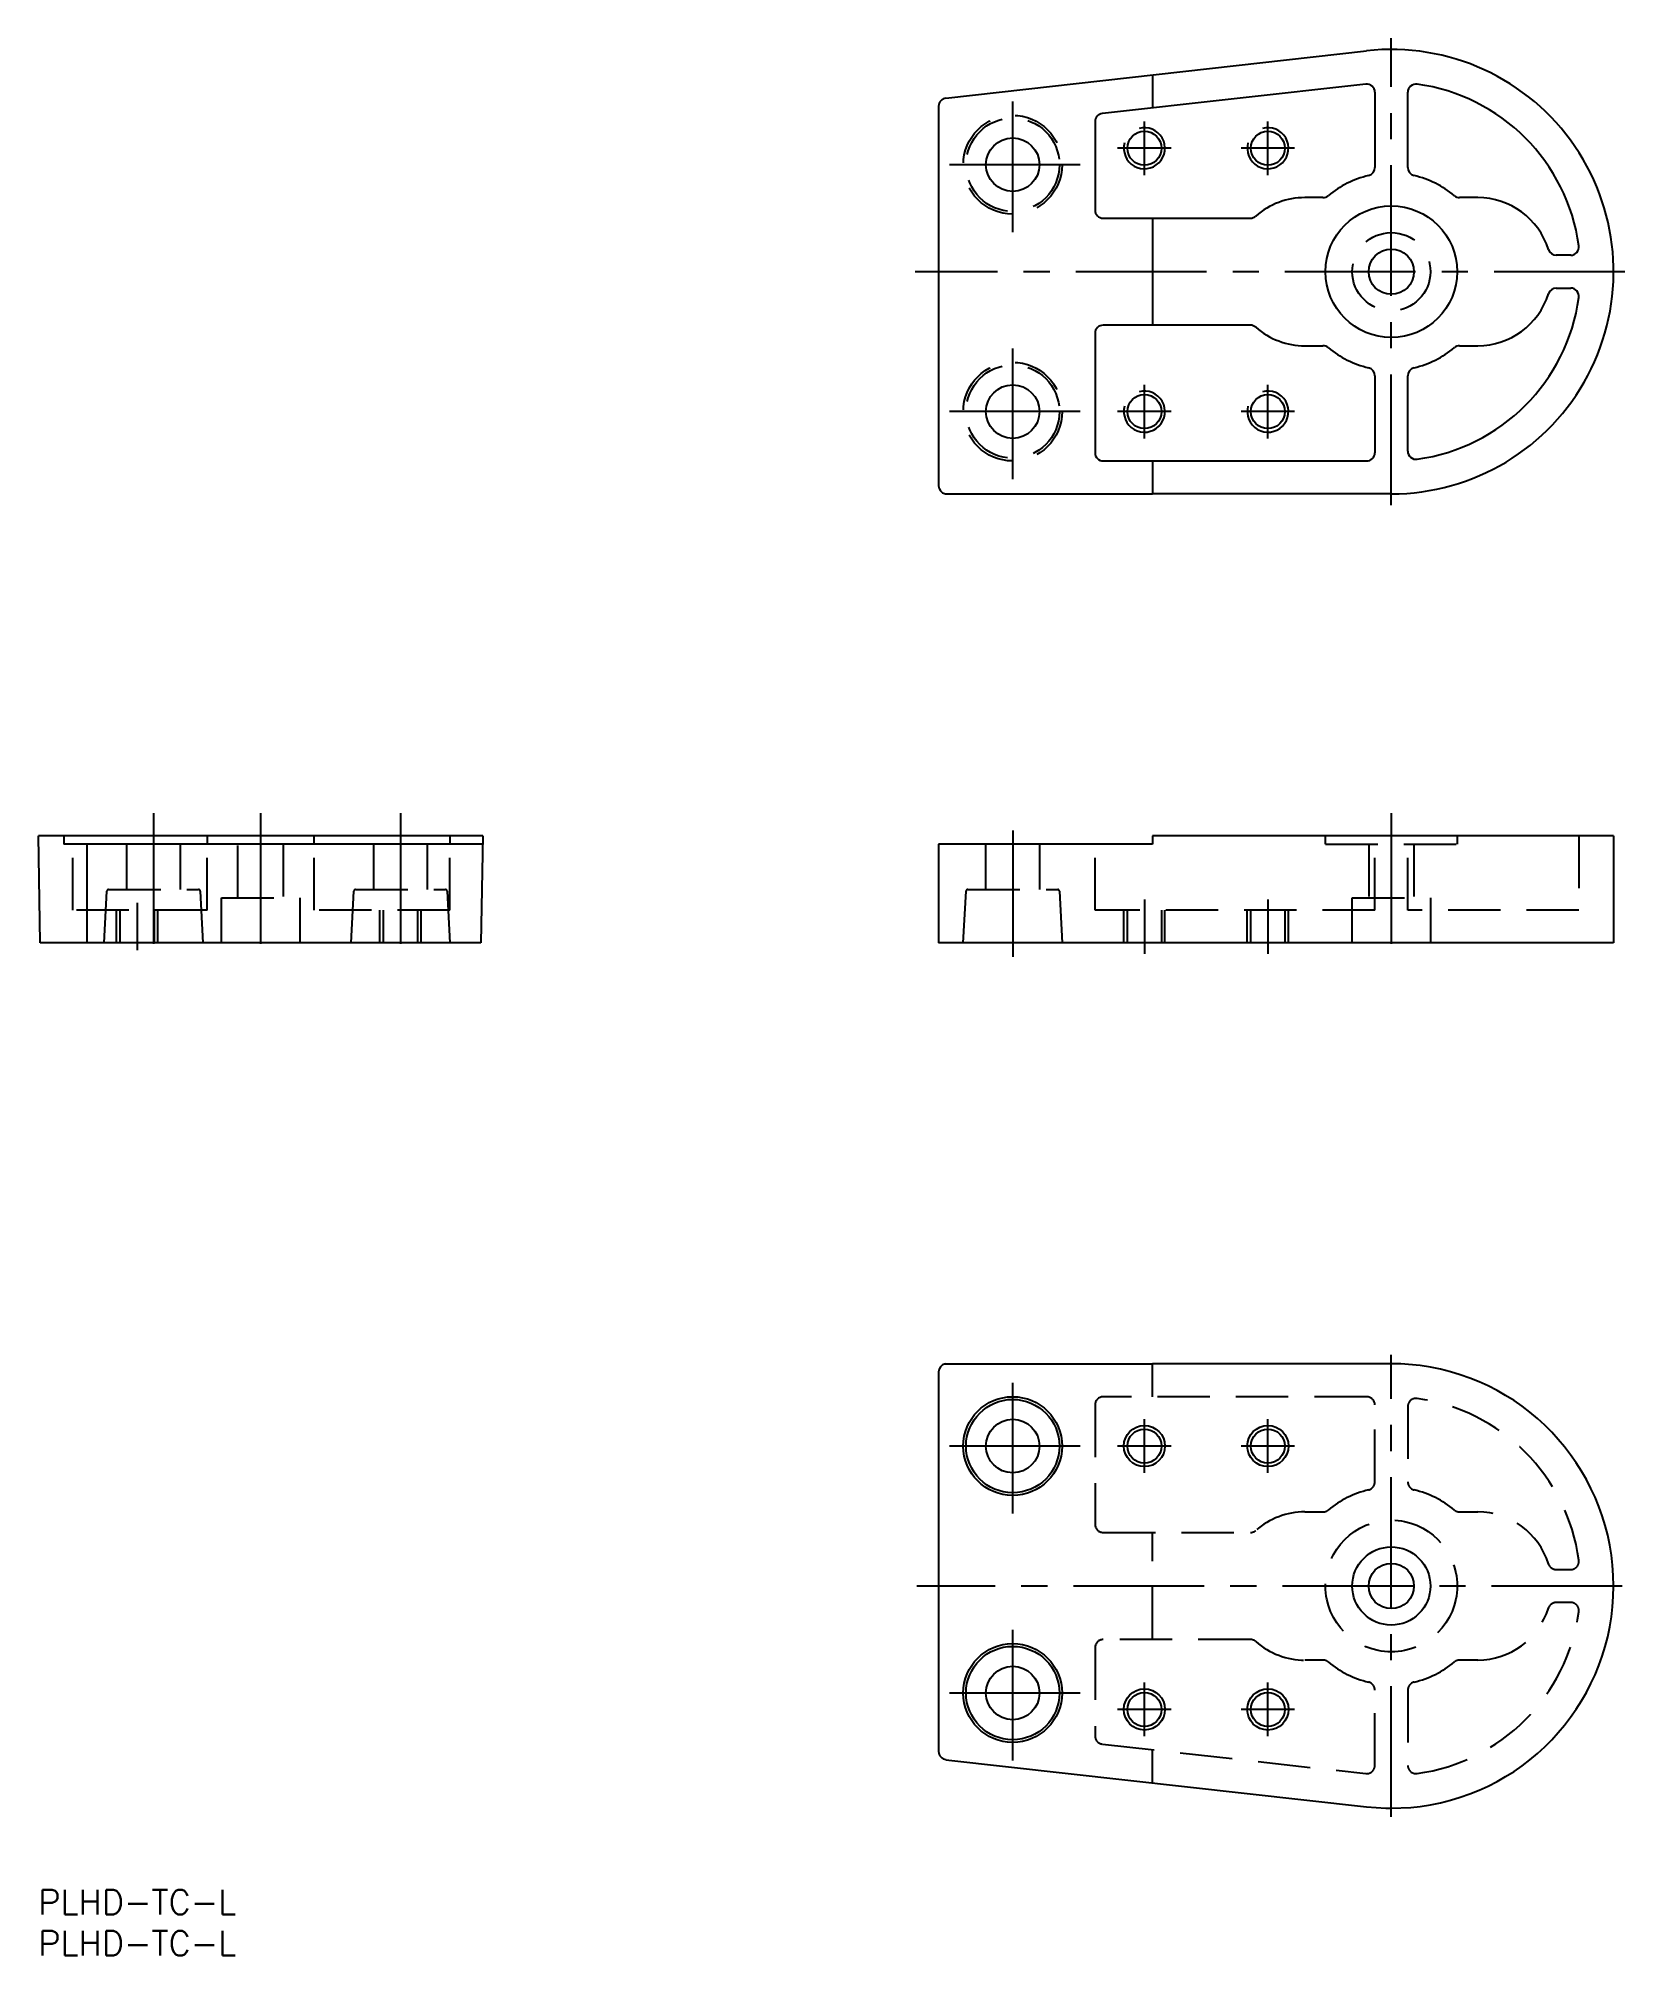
# Model space of a CAD drawing. Extents: x 0 to 193, y -8 to 225.
import ezdxf

# ---------------------------------------------------------------- set-up
doc = ezdxf.new("R2010")
doc.units = 0
doc.header["$LTSCALE"] = 0.5
doc.linetypes.add('CENTER', pattern=[50.8, 31.75, -6.35, 6.35, -6.35])
doc.linetypes.add('DASHED', pattern=[19.05, 12.7, -6.35])
for name, color, linetype in [('MSM_CENTER', 1, 'CENTER'), ('MSM_CONTINUOUS', 7, 'CONTINUOUS'), ('MSM_DASHED', 4, 'DASHED'), ('MSM_NARROW', 5, 'CONTINUOUS'), ('MSM_PART_NUMBER', 7, 'CONTINUOUS')]:
    doc.layers.add(name, color=color, linetype=linetype)
doc.styles.get("Standard").update_dxf_attribs({"font": 'txt.shx', "height": 3, "bigfont": 'bigfont.shx'})

msp = doc.modelspace()

# ---------------------------------------------------------------- linework, layer by layer
at = {"layer": 'MSM_CENTER'}
for p, q in [((164.38, 168.24), (164.38, 224.94)), ((118.38, 201.4), (118.38, 217.78)), ((134.38, 208.33), (134.38, 214.84)), ((149.38, 208.33), (149.38, 214.84)), ((137.63, 211.59), (131.12, 211.59)), ((152.63, 211.59), (146.12, 211.59)), ((126.57, 209.59), (110.19, 209.59)), ((192.73, 196.59), (106.53, 196.59)), ((118.38, 171.4), (118.38, 187.78)), ((134.38, 176.33), (134.38, 182.84)), ((149.38, 176.33), (149.38, 182.84)), ((126.57, 179.59), (110.19, 179.59)), ((137.63, 179.59), (131.12, 179.59)), ((152.63, 179.59), (146.12, 179.59)), ((14, 130.82), (14, 112.23)), ((27, 130.82), (27, 112.23)), ((44, 130.82), (44, 112.23)), ((164.38, 130.82), (164.38, 112.23)), ((118.38, 128.68), (118.38, 113.34)), ((12, 119.89), (12, 114.17)), ((134.38, 120.33), (134.38, 113.73)), ((149.38, 120.33), (149.38, 113.73)), ((164.38, 8.85), (164.38, 64.98)), ((118.38, 45.72), (118.38, 62.1)), ((134.38, 50.66), (134.38, 57.17)), ((149.38, 50.66), (149.38, 57.17)), ((126.57, 53.91), (110.19, 53.91)), ((137.63, 53.91), (131.12, 53.91)), ((152.63, 53.91), (146.12, 53.91)), ((192.44, 36.91), (106.72, 36.91)), ((118.38, 15.72), (118.38, 32.1)), ((126.57, 23.91), (110.19, 23.91)), ((134.38, 18.66), (134.38, 25.17)), ((149.38, 18.66), (149.38, 25.17)), ((137.63, 21.91), (131.12, 21.91)), ((152.63, 21.91), (146.12, 21.91))]:
    msp.add_line(p, q, dxfattribs=at)
at = {"layer": 'MSM_CONTINUOUS'}
for p, q in [((110.27, 217.69), (161.37, 223.42)), ((161.27, 219.38), (129.27, 215.79)), ((135.38, 220.5), (135.38, 216.48)), ((109.38, 216.69), (109.38, 170.59)), ((162.38, 218.39), (162.38, 209.24)), ((166.38, 209.24), (166.38, 218.38)), ((128.38, 214.8), (128.38, 204.09)), ((156.07, 205.59), (153.88, 205.59)), ((174.88, 205.59), (172.68, 205.59)), ((129.38, 203.09), (147.26, 203.09)), ((135.38, 203.09), (135.38, 190.09)), ((186.17, 198.59), (184.42, 198.59)), ((184.42, 194.59), (186.17, 194.59)), ((128.38, 189.09), (128.38, 174.59)), ((147.26, 190.09), (129.38, 190.09)), ((153.88, 187.59), (156.07, 187.59)), ((172.68, 187.59), (174.88, 187.59)), ((162.38, 183.94), (162.38, 174.59)), ((166.38, 174.79), (166.38, 183.94)), ((129.38, 173.59), (161.38, 173.59)), ((135.38, 173.59), (135.38, 169.59)), ((110.19, 169.61), (135.38, 169.61)), ((164.38, 169.59), (135.38, 169.59)), ((54, 128.03), (0, 128.03)), ((0.23, 115.03), (0, 128.03)), ((3.08, 128.03), (3.08, 127.03)), ((53.98, 127.03), (3.08, 127.03)), ((5.9, 127.03), (5.9, 115.03)), ((20.5, 128.03), (20.5, 127.03)), ((33.5, 127.03), (33.5, 128.03)), ((50, 128.03), (50, 127.03)), ((54, 128.03), (53.77, 115.03)), ((135.38, 127.03), (109.38, 127.03)), ((109.38, 127.03), (109.38, 115.03)), ((135.38, 128.03), (135.38, 127.03)), ((191.38, 128.03), (135.38, 128.03)), ((191.38, 128.03), (191.38, 115.03)), ((53.77, 115.03), (0.23, 115.03)), ((191.38, 115.03), (109.38, 115.03)), ((109.38, 62.91), (109.38, 16.81)), ((110.19, 63.89), (135.38, 63.89)), ((135.38, 63.91), (135.38, 63.89)), ((164.38, 63.91), (135.38, 63.91)), ((165.52, 63.89), (164.38, 63.91)), ((167.87, 63.68), (165.52, 63.89)), ((110.27, 15.81), (161.37, 10.08)), ((161.37, 10.08), (163.72, 9.92)), ((163.72, 9.92), (164.38, 9.91)), ((164.38, 9.91), (166.73, 10.01)), ((166.73, 10.01), (167.87, 10.14))]:
    msp.add_line(p, q, dxfattribs=at)
for centre, radius in [((118.38, 209.59), 3.25), ((134.38, 211.59), 2.07), ((149.38, 211.59), 2.07), ((164.38, 196.59), 8), ((164.38, 196.59), 2.75), ((118.38, 179.59), 3.25), ((134.38, 179.59), 2.07), ((149.38, 179.59), 2.07), ((118.38, 53.91), 6), ((118.38, 53.91), 5.67), ((118.38, 53.91), 3.25), ((134.38, 53.91), 2.07), ((149.38, 53.91), 2.07), ((164.38, 36.91), 4.75), ((164.38, 36.91), 2.75), ((118.38, 23.91), 6), ((118.38, 23.91), 5.67), ((118.38, 23.91), 3.25), ((134.38, 21.91), 2.07), ((149.38, 21.91), 2.07)]:
    msp.add_circle(centre, radius, dxfattribs=at)
for centre, radius, start, end in [((164.38, 196.59), 27, 270, 96.4001), ((161.38, 218.39), 1, 0, 96.4001), ((167.38, 218.38), 1, 82.1625, 180), ((164.38, 196.59), 23, 7.8375, 82.1625), ((110.38, 216.69), 1, 96.4001, 180), ((129.38, 214.8), 1, 96.4001, 180), ((164.38, 196.59), 12, 103.3424, 129.7151), ((161.38, 209.24), 1, 283.3424, 0), ((167.38, 209.24), 1, 180, 256.6576), ((164.38, 196.59), 12, 50.2849, 76.6576), ((153.88, 196.59), 9, 90, 131.4096), ((156.07, 206.59), 1, 270, 309.7151), ((172.68, 206.59), 1, 230.2849, 270), ((174.88, 196.59), 9, 17.4576, 90), ((129.38, 204.09), 1, 180, 270), ((147.26, 204.09), 1, 270, 311.4096), ((184.42, 199.59), 1, 197.4576, 270), ((186.17, 199.59), 1, 270, 7.8375), ((164.38, 196.59), 23, 277.8375, 352.1625), ((174.88, 196.59), 9, 270, 342.5424), ((184.42, 193.59), 1, 90, 162.5424), ((186.17, 193.59), 1, 352.1625, 90), ((129.38, 189.09), 1, 90, 180), ((147.26, 189.09), 1, 48.5904, 90), ((153.88, 196.59), 9, 228.5904, 270), ((156.07, 186.59), 1, 50.2849, 90), ((164.38, 196.59), 12, 230.2849, 256.6576), ((164.38, 196.59), 12, 283.3424, 309.7151), ((172.68, 186.59), 1, 90, 129.7151), ((161.38, 183.94), 1, 0, 76.6576), ((167.38, 183.94), 1, 103.3424, 180), ((167.38, 174.79), 1, 180, 277.8375), ((129.38, 174.59), 1, 180, 270), ((161.38, 174.59), 1, 270, 0), ((110.38, 170.59), 1, 180, 259.2791), ((110.38, 62.91), 1, 100.7209, 180), ((164.38, 36.91), 27, 277.4335, 82.5665), ((110.38, 16.81), 1, 180, 263.5999)]:
    msp.add_arc(centre, radius, start, end, dxfattribs=at)
at = {"layer": 'MSM_DASHED'}
for p, q in [((4.2, 119.03), (4.2, 128.03)), ((10.75, 121.53), (10.75, 127.03)), ((17.25, 127.03), (17.25, 121.53)), ((20.5, 119.03), (20.5, 127.03)), ((24.25, 120.53), (24.25, 127.03)), ((29.75, 127.03), (29.75, 120.53)), ((33.5, 119.03), (33.5, 127.03)), ((40.75, 121.53), (40.75, 127.03)), ((47.25, 127.03), (47.25, 121.53)), ((50, 119.03), (50, 127.03)), ((115.13, 121.53), (115.13, 127.03)), ((121.63, 127.03), (121.63, 121.53)), ((128.38, 119.03), (128.38, 127.03)), ((156.38, 127.03), (156.38, 128.03)), ((156.38, 127.03), (172.38, 127.03)), ((161.63, 127.03), (161.63, 120.53)), ((162.38, 119.03), (162.38, 128.03)), ((166.38, 119.03), (166.38, 128.03)), ((167.13, 127.03), (167.13, 120.53)), ((172.38, 128.03), (172.38, 127.03)), ((187.17, 128.03), (187.17, 119.03)), ((8, 115.03), (8.33, 121.34)), ((8.53, 121.53), (19.47, 121.53)), ((19.67, 121.34), (20, 115.03)), ((38, 115.03), (38.33, 121.34)), ((38.53, 121.53), (49.47, 121.53)), ((49.67, 121.34), (50, 115.03)), ((112.38, 115.03), (112.71, 121.34)), ((112.91, 121.53), (123.85, 121.53)), ((124.05, 121.34), (124.38, 115.03)), ((20.5, 119.03), (4.2, 119.03)), ((9.5, 115.03), (9.5, 119.03)), ((9.93, 115.03), (9.93, 119.03)), ((14.07, 119.03), (14.07, 115.03)), ((14.5, 115.03), (14.5, 119.03)), ((22.25, 120.53), (31.75, 120.53)), ((22.25, 115.03), (22.25, 120.53)), ((31.75, 120.53), (31.75, 115.03)), ((50, 119.03), (33.5, 119.03)), ((41.5, 115.03), (41.5, 119.03)), ((41.93, 115.03), (41.93, 119.03)), ((46.07, 119.03), (46.07, 115.03)), ((46.5, 115.03), (46.5, 119.03)), ((162.38, 119.03), (128.38, 119.03)), ((131.88, 115.03), (131.88, 119.03)), ((132.31, 115.03), (132.31, 119.03)), ((136.44, 119.03), (136.44, 115.03)), ((136.88, 115.03), (136.88, 119.03)), ((146.88, 115.03), (146.88, 119.03)), ((147.31, 115.03), (147.31, 119.03)), ((151.44, 119.03), (151.44, 115.03)), ((151.88, 115.03), (151.88, 119.03)), ((159.63, 115.03), (159.63, 120.53)), ((159.63, 120.53), (169.13, 120.53)), ((187.17, 119.03), (166.38, 119.03)), ((169.13, 120.53), (169.13, 115.03)), ((135.38, 59.91), (135.38, 63.89)), ((128.38, 58.91), (128.38, 44.41)), ((161.38, 59.91), (129.38, 59.91)), ((162.38, 49.56), (162.38, 58.91)), ((166.38, 58.71), (166.38, 49.56)), ((153.88, 45.91), (156.07, 45.91)), ((172.68, 45.91), (174.88, 45.91)), ((129.38, 43.41), (147.26, 43.41)), ((135.38, 30.41), (135.38, 43.41)), ((184.42, 38.91), (186.17, 38.91)), ((186.17, 34.91), (184.42, 34.91)), ((147.26, 30.41), (129.38, 30.41)), ((128.38, 29.41), (128.38, 18.7)), ((156.07, 27.91), (153.88, 27.91)), ((174.88, 27.91), (172.68, 27.91)), ((162.38, 15.11), (162.38, 24.26)), ((166.38, 24.26), (166.38, 15.12)), ((129.27, 17.71), (161.27, 14.12)), ((135.38, 13), (135.38, 17.02))]:
    msp.add_line(p, q, dxfattribs=at)
for centre, radius in [((118.38, 209.59), 6), ((118.38, 209.59), 5.67), ((164.38, 196.59), 4.75), ((118.38, 179.59), 6), ((118.38, 179.59), 5.67), ((164.38, 36.91), 8)]:
    msp.add_circle(centre, radius, dxfattribs=at)
for centre, radius, start, end in [((8.53, 121.33), 0.2, 90, 177), ((19.47, 121.33), 0.2, 3, 90), ((38.53, 121.33), 0.2, 90, 177), ((49.47, 121.33), 0.2, 3, 90), ((112.91, 121.33), 0.2, 90, 177), ((123.85, 121.33), 0.2, 3, 90), ((129.38, 58.91), 1, 90, 180), ((161.38, 58.91), 1, 0, 90), ((167.38, 58.71), 1, 82.1625, 180), ((164.38, 36.91), 23, 7.8375, 82.1625), ((161.38, 49.56), 1, 283.3424, 0), ((167.38, 49.56), 1, 180, 256.6576), ((164.38, 36.91), 12, 103.3424, 129.7151), ((164.38, 36.91), 12, 50.2849, 76.6576), ((129.38, 44.41), 1, 180, 270), ((153.88, 36.91), 9, 90, 131.4096), ((156.07, 46.91), 1, 270, 309.7151), ((172.68, 46.91), 1, 230.2849, 270), ((174.88, 36.91), 9, 17.4576, 90), ((147.26, 44.41), 1, 270, 311.4096), ((184.42, 39.91), 1, 197.4576, 270), ((186.17, 39.91), 1, 270, 7.8375), ((164.38, 36.91), 23, 277.8375, 352.1625), ((174.88, 36.91), 9, 270, 342.5424), ((184.42, 33.91), 1, 90, 162.5424), ((186.17, 33.91), 1, 352.1625, 90), ((129.38, 29.41), 1, 90, 180), ((147.26, 29.41), 1, 48.5904, 90), ((153.88, 36.91), 9, 228.5904, 270), ((156.07, 26.91), 1, 50.2849, 90), ((164.38, 36.91), 12, 230.2849, 256.6576), ((164.38, 36.91), 12, 283.3424, 309.7151), ((172.68, 26.91), 1, 90, 129.7151), ((161.38, 24.26), 1, 0, 76.6576), ((167.38, 24.26), 1, 103.3424, 180), ((129.38, 18.7), 1, 180, 263.5999), ((161.38, 15.11), 1, 263.5999, 0), ((167.38, 15.12), 1, 180, 277.8375)]:
    msp.add_arc(centre, radius, start, end, dxfattribs=at)
at = {"layer": 'MSM_NARROW'}
for centre in [(134.38, 53.91), (149.38, 53.91), (134.38, 21.91), (149.38, 21.91)]:
    msp.add_circle(centre, 2.5, dxfattribs=at)
for centre in [(134.38, 211.59), (149.38, 211.59), (134.38, 179.59), (149.38, 179.59)]:
    msp.add_arc(centre, 2.5, 165, 105, dxfattribs=at)

# ---------------------------------------------------------------- texts
at = {"layer": 'MSM_PART_NUMBER'}
for p in [(0, -3), (0, -8)]:
    msp.add_text('PLHD-TC-L', height=3, dxfattribs=at).set_placement(p)

doc.saveas('drawing.dxf')
